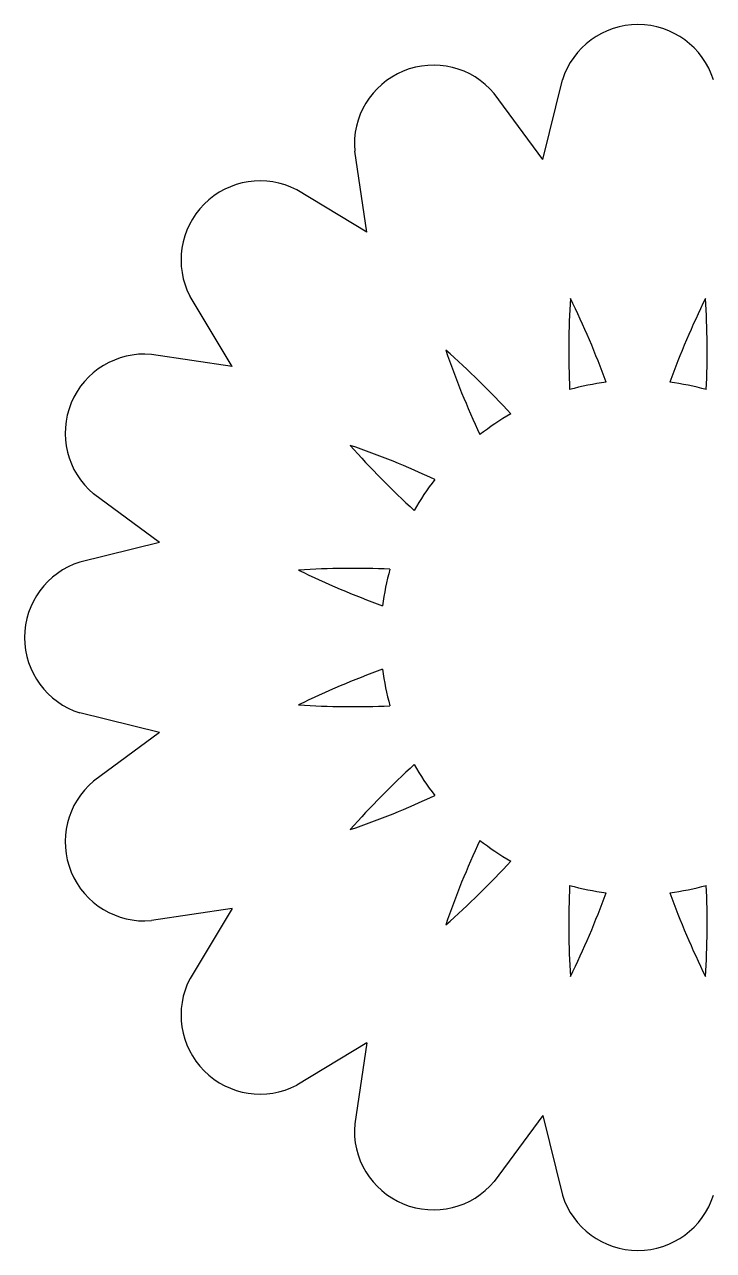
# Model space of a CAD drawing. Extents: x 129 to 768, y 35 to 236.
# Drawn here: x 336.9 to 446.5, y 37.7 to 232.8 of the extents above; entities that cross this region are included whole.
import ezdxf

# ---------------------------------------------------------------- set-up
doc = ezdxf.new("R2010")
doc.units = 0
doc.layers.get('0').update_dxf_attribs({"linetype": 'CONTINUOUS'})

msp = doc.modelspace()

# ---------------------------------------------------------------- linework, layer by layer
for p, q in [((419.318475, 211.368391), (422.448932, 224.008153)), ((419.318475, 211.368391), (411.589282, 221.848034)), ((391.344177, 199.781058), (389.399315, 212.656649)), ((391.344177, 199.781058), (380.192948, 206.505151)), ((369.933577, 178.370457), (363.209483, 189.521686)), ((369.933577, 178.370457), (357.057985, 180.315319)), ((358.346243, 150.39616), (347.8666, 158.125352)), ((358.346243, 150.39616), (345.706481, 147.265702)), ((358.346243, 120.116998), (345.706481, 123.247455)), ((358.346243, 120.116998), (347.8666, 112.387805)), ((369.933577, 92.142701), (357.057985, 90.197839)), ((369.933577, 92.142701), (363.209483, 80.991472)), ((391.344177, 70.7321), (380.192948, 64.008006)), ((391.344177, 70.7321), (389.399315, 57.856509)), ((419.318475, 59.144767), (411.589282, 48.665124)), ((419.318475, 59.144767), (422.448932, 46.505005))]:
    msp.add_line(p, q)
for centre, radius, start, end in [((434.458055, 220.243869), 12.585264, 17.403704, 162.596296), ((401.934828, 213.774597), 12.585264, 39.903704, 185.096296), ((374.362966, 195.351668), 12.585264, 62.403704, 207.596296), ((557.462344, 180.715985), 134.010942, 176.357513, 182.564801), ((303.42035, 130.18389), 134.010942, 19.935199, 26.142487), ((565.495761, 130.18389), 134.010942, 153.857513, 160.064801), ((311.453767, 180.715985), 134.010942, 357.435199, 3.642487), ((355.940038, 167.779807), 12.585264, 84.903704, 230.096296), ((530.702638, 224.327297), 134.010942, 198.857513, 205.064801), ((315.336235, 80.424067), 134.010942, 42.435199, 48.642487), ((434.458055, 135.256579), 40.932863, 97.096464, 105.403536), ((434.458055, 135.256579), 40.932863, 74.596464, 82.903536), ((434.458055, 135.256579), 40.932863, 119.596464, 127.903536), ((489.290568, 254.378399), 134.010942, 221.357513, 227.564801), ((345.387338, 39.011996), 134.010942, 64.935199, 71.142487), ((434.458055, 135.256579), 40.932863, 142.096464, 150.403536), ((349.470765, 135.256579), 12.585264, 107.403704, 252.596296), ((439.530744, 266.294285), 134.010942, 243.857513, 250.064801), ((388.99865, 12.252291), 134.010942, 87.435199, 93.642487), ((434.458055, 135.256579), 40.932863, 164.596464, 172.903536), ((439.530744, 4.218873), 134.010942, 109.935199, 116.142487), ((434.458055, 135.256579), 40.932863, 187.096464, 195.403536), ((388.99865, 258.260867), 134.010942, 266.357513, 272.564801), ((489.290568, 16.134759), 134.010942, 132.435199, 138.642487), ((434.458055, 135.256579), 40.932863, 209.596464, 217.903536), ((355.940038, 102.733351), 12.585264, 129.903704, 275.096296), ((345.387338, 231.501162), 134.010942, 288.857513, 295.064801), ((530.702638, 46.185861), 134.010942, 154.935199, 161.142487), ((434.458055, 135.256579), 40.932863, 232.096464, 240.403536), ((315.336235, 190.089091), 134.010942, 311.357513, 317.564801), ((557.462344, 89.797173), 134.010942, 177.435199, 183.642487), ((434.458055, 135.256579), 40.932863, 254.596464, 262.903536), ((434.458055, 135.256579), 40.932863, 277.096464, 285.403536), ((311.453767, 89.797173), 134.010942, 356.357513, 2.564801), ((303.42035, 140.329268), 134.010942, 333.857513, 340.064801), ((565.495761, 140.329268), 134.010942, 199.935199, 206.142487), ((374.362966, 75.16149), 12.585264, 152.403704, 297.596296), ((401.934828, 56.738561), 12.585264, 174.903704, 320.096296), ((434.458055, 50.269289), 12.585264, 197.403704, 342.596296)]:
    msp.add_arc(centre, radius, start, end)

doc.saveas('drawing.dxf')
